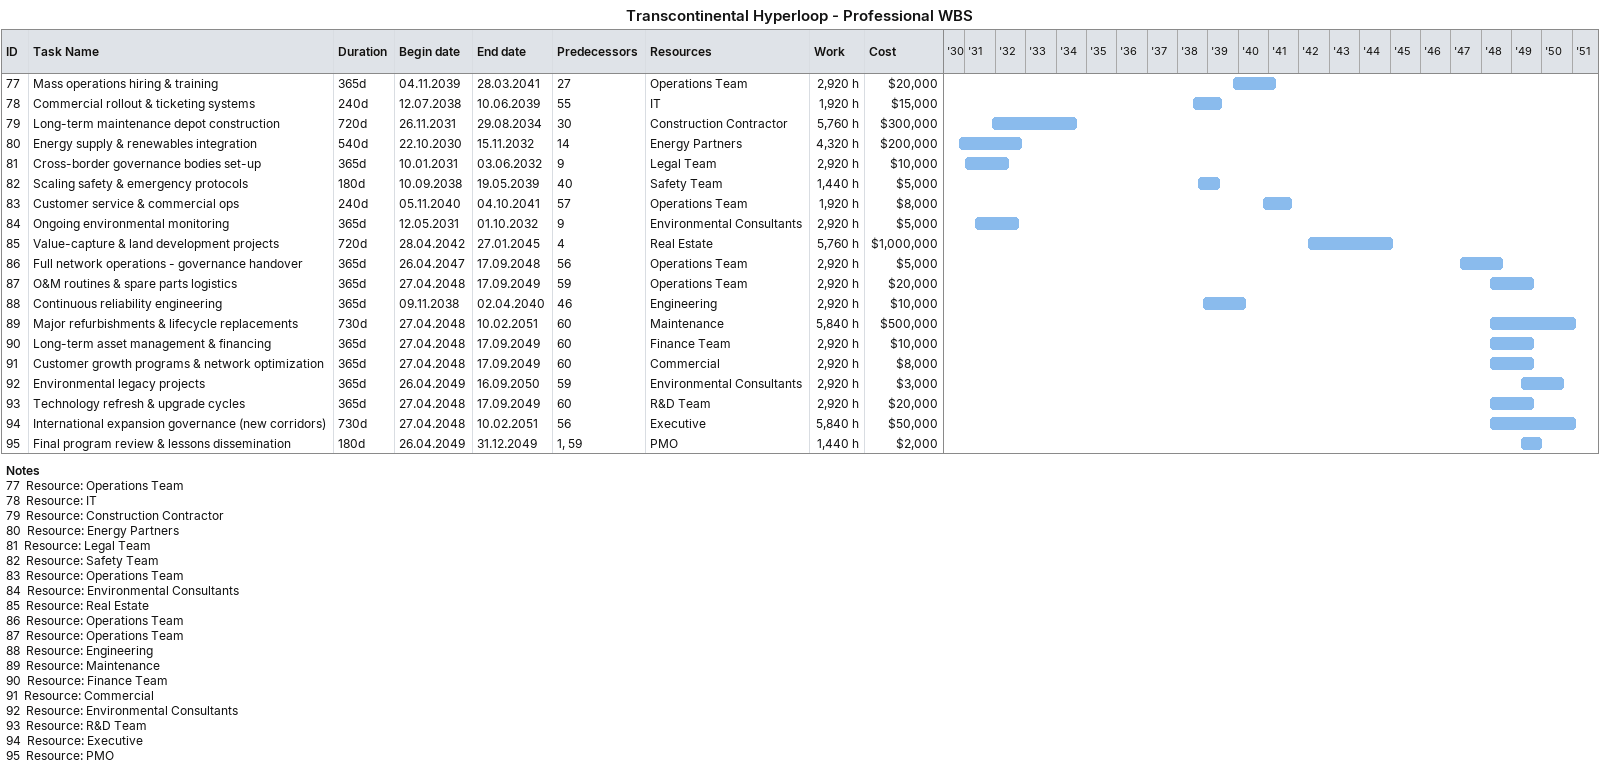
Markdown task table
Transcontinental Hyperloop - Professional WBS

| ID | Task | Duration | Start | Finish | Predecessors | Resources | Work (h) | Cost ($) |
|---|---|---|---|---|---|---|---|---|
| 77 | Mass operations hiring & training | 365d | 2039-11-04 | 2041-03-28 | 27 | Operations Team | 2920 | 20000 |
| 78 | Commercial rollout & ticketing systems | 240d | 2038-07-12 | 2039-06-10 | 55 | IT | 1920 | 15000 |
| 79 | Long-term maintenance depot construction | 720d | 2031-11-26 | 2034-08-29 | 30 | Construction Contractor | 5760 | 300000 |
| 80 | Energy supply & renewables integration | 540d | 2030-10-22 | 2032-11-15 | 14 | Energy Partners | 4320 | 200000 |
| 81 | Cross-border governance bodies set-up | 365d | 2031-01-10 | 2032-06-03 | 9 | Legal Team | 2920 | 10000 |
| 82 | Scaling safety & emergency protocols | 180d | 2038-09-10 | 2039-05-19 | 40 | Safety Team | 1440 | 5000 |
| 83 | Customer service & commercial ops | 240d | 2040-11-05 | 2041-10-04 | 57 | Operations Team | 1920 | 8000 |
| 84 | Ongoing environmental monitoring | 365d | 2031-05-12 | 2032-10-01 | 9 | Environmental Consultants | 2920 | 5000 |
| 85 | Value-capture & land development projects | 720d | 2042-04-28 | 2045-01-27 | 4 | Real Estate | 5760 | 1000000 |
| 86 | Full network operations - governance handover | 365d | 2047-04-26 | 2048-09-17 | 56 | Operations Team | 2920 | 5000 |
| 87 | O&M routines & spare parts logistics | 365d | 2048-04-27 | 2049-09-17 | 59 | Operations Team | 2920 | 20000 |
| 88 | Continuous reliability engineering | 365d | 2038-11-09 | 2040-04-02 | 46 | Engineering | 2920 | 10000 |
| 89 | Major refurbishments & lifecycle replacements | 730d | 2048-04-27 | 2051-02-10 | 60 | Maintenance | 5840 | 500000 |
| 90 | Long-term asset management & financing | 365d | 2048-04-27 | 2049-09-17 | 60 | Finance Team | 2920 | 10000 |
| 91 | Customer growth programs & network optimization | 365d | 2048-04-27 | 2049-09-17 | 60 | Commercial | 2920 | 8000 |
| 92 | Environmental legacy projects | 365d | 2049-04-26 | 2050-09-16 | 59 | Environmental Consultants | 2920 | 3000 |
| 93 | Technology refresh & upgrade cycles | 365d | 2048-04-27 | 2049-09-17 | 60 | R&D Team | 2920 | 20000 |
| 94 | International expansion governance (new corridors) | 730d | 2048-04-27 | 2051-02-10 | 56 | Executive | 5840 | 50000 |
| 95 | Final program review & lessons dissemination | 180d | 2049-04-26 | 2049-12-31 | 1, 59 | PMO | 1440 | 2000 |

Notes
- 77: Resource: Operations Team
- 78: Resource: IT
- 79: Resource: Construction Contractor
- 80: Resource: Energy Partners
- 81: Resource: Legal Team
- 82: Resource: Safety Team
- 83: Resource: Operations Team
- 84: Resource: Environmental Consultants
- 85: Resource: Real Estate
- 86: Resource: Operations Team
- 87: Resource: Operations Team
- 88: Resource: Engineering
- 89: Resource: Maintenance
- 90: Resource: Finance Team
- 91: Resource: Commercial
- 92: Resource: Environmental Consultants
- 93: Resource: R&D Team
- 94: Resource: Executive
- 95: Resource: PMO
